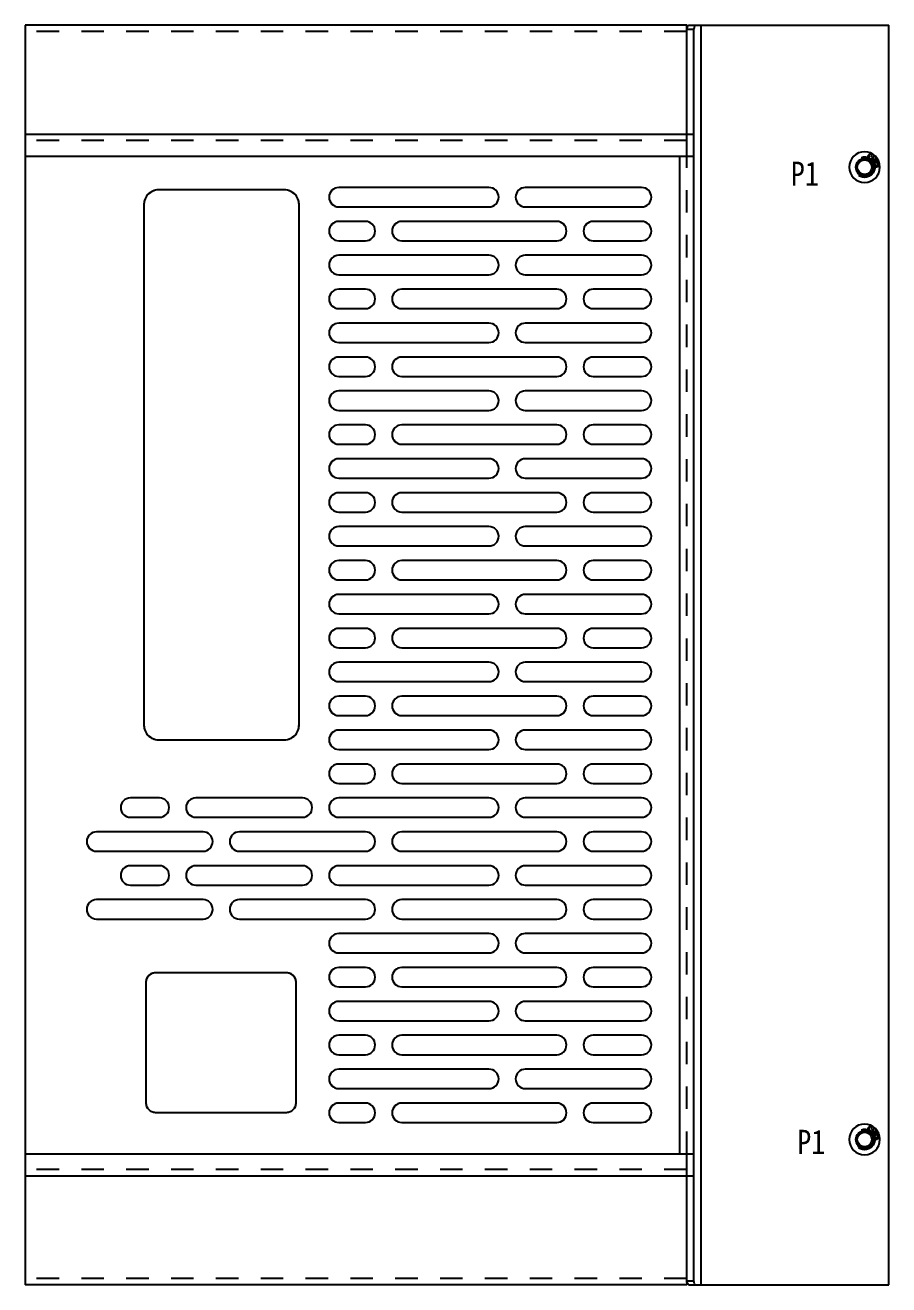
# Model space of a CAD drawing. Header units: millimetres. Extents: x -177 to 18421, y -5017 to 3255.
# Drawn here: x 17055.6 to 17233.8, y 1489 to 1749 of the extents above; entities that cross this region are included whole.
import ezdxf

# ---------------------------------------------------------------- set-up
doc = ezdxf.new("R2010")
doc.units = ezdxf.units.MM
doc.header["$LTSCALE"] = 46.255
doc.linetypes.add('HIDDEN', pattern=[0.2, 0.1, -0.1])
doc.layers.get('0').update_dxf_attribs({"linetype": 'CONTINUOUS'})
for name, color, linetype in [('02___PRT_ALL_AXES', 7, 'CONTINUOUS'), ('03___PRT_ALL_CURVES', 7, 'CONTINUOUS'), ('DEFAULT_2', 8, 'HIDDEN')]:
    doc.layers.add(name, color=color, linetype=linetype)
doc.styles.get("Standard").update_dxf_attribs({"font": 'txt', "width": 0.85})

msp = doc.modelspace()

# ---------------------------------------------------------------- linework, layer by layer
at = {"color": 7, "linetype": 'Continuous'}
for p, q in [((17055.551, 1749.043), (17055.551, 1489.04)), ((17192.051, 1749.043), (17055.551, 1749.043)), ((17192.051, 1748.245), (17192.051, 1749.043)), ((17192.051, 1748.245), (17193.551, 1748.245)), ((17192.453, 1749.043), (17233.751, 1749.043)), ((17193.551, 1489.838), (17193.551, 1748.245)), ((17195.051, 1489.04), (17195.051, 1749.043)), ((17233.751, 1489.04), (17233.751, 1749.043)), ((17055.551, 1726.582), (17193.551, 1726.582)), ((17055.551, 1721.991), (17193.551, 1721.991)), ((17190.551, 1721.991), (17190.551, 1516.091)), ((17229.438, 1722.061), (17229.418, 1721.977)), ((17229.418, 1721.977), (17229.433, 1721.88)), ((17229.433, 1721.88), (17229.463, 1721.822)), ((17229.454, 1722.101), (17229.438, 1722.061)), ((17229.497, 1722.175), (17229.454, 1722.101)), ((17229.463, 1721.822), (17229.525, 1721.774)), ((17229.544, 1722.225), (17229.497, 1722.175)), ((17229.507, 1721.965), (17229.508, 1722.033)), ((17229.526, 1721.911), (17229.507, 1721.965)), ((17229.508, 1722.033), (17229.523, 1722.073)), ((17229.523, 1722.073), (17229.578, 1722.142)), ((17229.525, 1721.774), (17229.571, 1721.756)), ((17229.576, 1721.868), (17229.526, 1721.911)), ((17230.008, 1722.543), (17229.544, 1722.225)), ((17229.571, 1721.756), (17229.661, 1721.743)), ((17229.623, 1721.85), (17229.576, 1721.868)), ((17229.578, 1722.142), (17230.101, 1722.506)), ((17229.689, 1721.846), (17229.623, 1721.85)), ((17229.661, 1721.743), (17229.723, 1721.764)), ((17229.72, 1722.765), (17229.683, 1722.673)), ((17229.683, 1722.673), (17230.008, 1722.543)), ((17229.739, 1721.872), (17229.689, 1721.846)), ((17229.723, 1721.764), (17229.801, 1721.824)), ((17229.786, 1721.922), (17229.739, 1721.872)), ((17229.844, 1721.898), (17229.786, 1721.922)), ((17229.801, 1721.824), (17229.844, 1721.898)), ((17230.101, 1722.506), (17230.138, 1722.597)), ((17230.189, 1722.16), (17230.133, 1722.069)), ((17230.133, 1722.069), (17230.282, 1721.977)), ((17230.208, 1721.563), (17230.185, 1721.467)), ((17230.185, 1721.467), (17230.192, 1721.401)), ((17230.338, 1722.067), (17230.189, 1722.16)), ((17230.192, 1721.401), (17230.241, 1721.326)), ((17230.257, 1721.633), (17230.208, 1721.563)), ((17230.241, 1721.326), (17230.259, 1721.308)), ((17230.287, 1721.664), (17230.257, 1721.633)), ((17230.259, 1721.308), (17230.337, 1721.264)), ((17230.274, 1721.47), (17230.277, 1721.527)), ((17230.305, 1721.411), (17230.274, 1721.47)), ((17230.277, 1721.527), (17230.303, 1721.59)), ((17230.282, 1721.977), (17230.338, 1722.067)), ((17230.354, 1721.717), (17230.287, 1721.664)), ((17230.303, 1721.59), (17230.332, 1721.621)), ((17230.341, 1721.377), (17230.305, 1721.411)), ((17230.332, 1721.621), (17230.409, 1721.665)), ((17230.337, 1721.264), (17230.403, 1721.26)), ((17230.401, 1721.349), (17230.341, 1721.377)), ((17230.416, 1721.746), (17230.354, 1721.717)), ((17230.458, 1721.354), (17230.401, 1721.349)), ((17230.403, 1721.26), (17230.497, 1721.287)), ((17230.409, 1721.665), (17230.456, 1721.679)), ((17230.497, 1721.758), (17230.416, 1721.746)), ((17230.456, 1721.679), (17230.54, 1721.658)), ((17230.52, 1721.383), (17230.458, 1721.354)), ((17230.507, 1721.895), (17230.481, 1721.832)), ((17230.481, 1721.832), (17230.497, 1721.758)), ((17231.339, 1721.58), (17230.485, 1721.088)), ((17230.497, 1721.287), (17230.565, 1721.34)), ((17230.556, 1721.965), (17230.507, 1721.895)), ((17230.565, 1721.34), (17230.52, 1721.383)), ((17230.54, 1721.658), (17230.576, 1721.624)), ((17230.541, 1720.99), (17231.409, 1721.274)), ((17230.615, 1722.027), (17230.556, 1721.965)), ((17230.559, 1721.787), (17230.561, 1721.844)), ((17230.598, 1721.72), (17230.559, 1721.787)), ((17230.561, 1721.844), (17230.601, 1721.922)), ((17230.576, 1721.624), (17230.635, 1721.685)), ((17230.635, 1721.685), (17230.598, 1721.72)), ((17230.601, 1721.922), (17230.66, 1721.984)), ((17230.668, 1722.065), (17230.615, 1722.027)), ((17230.66, 1721.984), (17230.698, 1722.006)), ((17230.73, 1722.094), (17230.668, 1722.065)), ((17230.698, 1722.006), (17230.746, 1722.02)), ((17230.707, 1721.129), (17231.382, 1721.518)), ((17231.476, 1721.37), (17230.707, 1721.129)), ((17231.409, 1721.274), (17230.729, 1720.665)), ((17230.786, 1722.099), (17230.73, 1722.094)), ((17230.746, 1722.02), (17230.779, 1722.018)), ((17230.779, 1722.018), (17230.839, 1721.99)), ((17230.852, 1722.095), (17230.786, 1722.099)), ((17230.839, 1721.99), (17230.893, 1721.939)), ((17230.902, 1722.076), (17230.852, 1722.095)), ((17230.893, 1721.939), (17230.924, 1721.88)), ((17230.916, 1721.799), (17230.896, 1721.76)), ((17230.896, 1721.76), (17230.941, 1721.717)), ((17230.927, 1721.848), (17230.916, 1721.799)), ((17230.924, 1721.88), (17230.927, 1721.848)), ((17230.932, 1720.739), (17231.526, 1721.283)), ((17230.941, 1721.717), (17230.976, 1721.772)), ((17230.997, 1721.957), (17230.976, 1722.006)), ((17230.976, 1721.772), (17231.002, 1721.835)), ((17231.004, 1721.892), (17230.997, 1721.957)), ((17231.002, 1721.835), (17231.004, 1721.892)), ((17230.485, 1721.088), (17230.541, 1720.99)), ((17230.729, 1720.665), (17230.785, 1720.568)), ((17230.785, 1720.568), (17231.639, 1721.06)), ((17230.925, 1720.068), (17230.91, 1720.003)), ((17230.91, 1720.003), (17230.917, 1719.941)), ((17230.917, 1719.941), (17230.943, 1719.894)), ((17230.983, 1720.124), (17230.925, 1720.068)), ((17231.607, 1721.128), (17230.932, 1720.739)), ((17230.943, 1719.894), (17230.991, 1719.848)), ((17231.064, 1720.17), (17230.983, 1720.124)), ((17230.991, 1719.848), (17231.081, 1719.808)), ((17231.036, 1720.029), (17231.053, 1720.069)), ((17231.044, 1719.955), (17231.036, 1720.029)), ((17231.069, 1719.92), (17231.044, 1719.955)), ((17231.053, 1720.069), (17231.093, 1720.098)), ((17231.126, 1720.19), (17231.064, 1720.17)), ((17231.115, 1719.887), (17231.069, 1719.92)), ((17231.081, 1719.808), (17231.167, 1719.804)), ((17231.093, 1720.098), (17231.134, 1720.115)), ((17231.18, 1719.881), (17231.115, 1719.887)), ((17231.134, 1720.115), (17231.126, 1720.19)), ((17231.167, 1719.804), (17231.251, 1719.813)), ((17231.222, 1719.886), (17231.18, 1719.881)), ((17231.284, 1719.905), (17231.222, 1719.886)), ((17231.251, 1719.813), (17231.335, 1719.835)), ((17231.323, 1719.947), (17231.284, 1719.905)), ((17231.403, 1720.679), (17231.303, 1720.643)), ((17231.303, 1720.643), (17231.362, 1720.478)), ((17231.34, 1719.986), (17231.323, 1719.947)), ((17231.347, 1720.125), (17231.332, 1720.061)), ((17231.332, 1720.061), (17231.34, 1719.986)), ((17231.335, 1719.835), (17231.414, 1719.893)), ((17231.384, 1720.179), (17231.347, 1720.125)), ((17231.362, 1720.478), (17231.462, 1720.514)), ((17231.463, 1720.238), (17231.384, 1720.179)), ((17231.462, 1720.514), (17231.403, 1720.679)), ((17231.414, 1719.893), (17231.451, 1719.948)), ((17231.451, 1719.948), (17231.467, 1720)), ((17231.459, 1720.074), (17231.475, 1720.126)), ((17231.467, 1720), (17231.459, 1720.074)), ((17231.545, 1720.272), (17231.463, 1720.238)), ((17231.475, 1720.126), (17231.513, 1720.168)), ((17231.513, 1720.168), (17231.574, 1720.2)), ((17231.651, 1720.283), (17231.545, 1720.272)), ((17231.574, 1720.2), (17231.637, 1720.206)), ((17231.637, 1720.206), (17231.704, 1720.188)), ((17231.712, 1719.913), (17231.649, 1719.893)), ((17231.649, 1719.893), (17231.657, 1719.819)), ((17231.738, 1720.267), (17231.651, 1720.283)), ((17231.657, 1719.819), (17231.741, 1719.84)), ((17231.704, 1720.188), (17231.75, 1720.156)), ((17231.771, 1719.957), (17231.712, 1719.913)), ((17231.828, 1720.227), (17231.738, 1720.267)), ((17231.741, 1719.84), (17231.842, 1719.889)), ((17231.75, 1720.156), (17231.776, 1720.108)), ((17231.787, 1720.009), (17231.771, 1719.957)), ((17231.776, 1720.108), (17231.787, 1720.009)), ((17231.875, 1720.182), (17231.828, 1720.227)), ((17231.842, 1719.889), (17231.899, 1719.958)), ((17231.903, 1720.123), (17231.875, 1720.182)), ((17231.899, 1719.958), (17231.913, 1720.021)), ((17109.051, 1715.041), (17083.051, 1715.041)), ((17151.251, 1715.541), (17120.251, 1715.541)), ((17182.751, 1715.541), (17158.751, 1715.541)), ((17080.051, 1712.041), (17080.051, 1604.541)), ((17112.051, 1604.541), (17112.051, 1712.041)), ((17120.251, 1711.541), (17151.251, 1711.541)), ((17158.751, 1711.541), (17182.751, 1711.541)), ((17125.751, 1708.541), (17120.251, 1708.541)), ((17165.251, 1708.541), (17133.251, 1708.541)), ((17182.751, 1708.541), (17172.751, 1708.541)), ((17120.251, 1704.541), (17125.751, 1704.541)), ((17133.251, 1704.541), (17165.251, 1704.541)), ((17172.751, 1704.541), (17182.751, 1704.541)), ((17151.251, 1701.541), (17120.251, 1701.541)), ((17182.751, 1701.541), (17158.751, 1701.541)), ((17120.251, 1697.541), (17151.251, 1697.541)), ((17158.751, 1697.541), (17182.751, 1697.541)), ((17125.751, 1694.541), (17120.251, 1694.541)), ((17165.251, 1694.541), (17133.251, 1694.541)), ((17182.751, 1694.541), (17172.751, 1694.541)), ((17120.251, 1690.541), (17125.751, 1690.541)), ((17133.251, 1690.541), (17165.251, 1690.541)), ((17172.751, 1690.541), (17182.751, 1690.541)), ((17151.251, 1687.541), (17120.251, 1687.541)), ((17182.751, 1687.541), (17158.751, 1687.541)), ((17120.251, 1683.541), (17151.251, 1683.541)), ((17158.751, 1683.541), (17182.751, 1683.541)), ((17125.751, 1680.541), (17120.251, 1680.541)), ((17165.251, 1680.541), (17133.251, 1680.541)), ((17182.751, 1680.541), (17172.751, 1680.541)), ((17120.251, 1676.541), (17125.751, 1676.541)), ((17133.251, 1676.541), (17165.251, 1676.541)), ((17172.751, 1676.541), (17182.751, 1676.541)), ((17151.251, 1673.541), (17120.251, 1673.541)), ((17182.751, 1673.541), (17158.751, 1673.541)), ((17120.251, 1669.541), (17151.251, 1669.541)), ((17158.751, 1669.541), (17182.751, 1669.541)), ((17125.751, 1666.541), (17120.251, 1666.541)), ((17165.251, 1666.541), (17133.251, 1666.541)), ((17182.751, 1666.541), (17172.751, 1666.541)), ((17120.251, 1662.541), (17125.751, 1662.541)), ((17133.251, 1662.541), (17165.251, 1662.541)), ((17172.751, 1662.541), (17182.751, 1662.541)), ((17151.251, 1659.541), (17120.251, 1659.541)), ((17182.751, 1659.541), (17158.751, 1659.541)), ((17120.251, 1655.541), (17151.251, 1655.541)), ((17158.751, 1655.541), (17182.751, 1655.541)), ((17125.751, 1652.541), (17120.251, 1652.541)), ((17165.251, 1652.541), (17133.251, 1652.541)), ((17182.751, 1652.541), (17172.751, 1652.541)), ((17120.251, 1648.541), (17125.751, 1648.541)), ((17133.251, 1648.541), (17165.251, 1648.541)), ((17172.751, 1648.541), (17182.751, 1648.541)), ((17151.251, 1645.541), (17120.251, 1645.541)), ((17182.751, 1645.541), (17158.751, 1645.541)), ((17120.251, 1641.541), (17151.251, 1641.541)), ((17158.751, 1641.541), (17182.751, 1641.541)), ((17125.751, 1638.541), (17120.251, 1638.541)), ((17165.251, 1638.541), (17133.251, 1638.541)), ((17182.751, 1638.541), (17172.751, 1638.541)), ((17120.251, 1634.541), (17125.751, 1634.541)), ((17133.251, 1634.541), (17165.251, 1634.541)), ((17172.751, 1634.541), (17182.751, 1634.541)), ((17151.251, 1631.541), (17120.251, 1631.541)), ((17182.751, 1631.541), (17158.751, 1631.541)), ((17120.251, 1627.541), (17151.251, 1627.541)), ((17158.751, 1627.541), (17182.751, 1627.541)), ((17125.751, 1624.541), (17120.251, 1624.541)), ((17165.251, 1624.541), (17133.251, 1624.541)), ((17182.751, 1624.541), (17172.751, 1624.541)), ((17120.251, 1620.541), (17125.751, 1620.541)), ((17133.251, 1620.541), (17165.251, 1620.541)), ((17172.751, 1620.541), (17182.751, 1620.541)), ((17151.251, 1617.541), (17120.251, 1617.541)), ((17182.751, 1617.541), (17158.751, 1617.541)), ((17120.251, 1613.541), (17151.251, 1613.541)), ((17158.751, 1613.541), (17182.751, 1613.541)), ((17125.751, 1610.541), (17120.251, 1610.541)), ((17165.251, 1610.541), (17133.251, 1610.541)), ((17182.751, 1610.541), (17172.751, 1610.541)), ((17120.251, 1606.541), (17125.751, 1606.541)), ((17133.251, 1606.541), (17165.251, 1606.541)), ((17172.751, 1606.541), (17182.751, 1606.541)), ((17151.251, 1603.541), (17120.251, 1603.541)), ((17182.751, 1603.541), (17158.751, 1603.541)), ((17083.051, 1601.541), (17109.051, 1601.541)), ((17120.251, 1599.541), (17151.251, 1599.541)), ((17158.751, 1599.541), (17182.751, 1599.541)), ((17125.751, 1596.541), (17120.251, 1596.541)), ((17165.251, 1596.541), (17133.251, 1596.541)), ((17182.751, 1596.541), (17172.751, 1596.541)), ((17120.251, 1592.541), (17125.751, 1592.541)), ((17133.251, 1592.541), (17165.251, 1592.541)), ((17172.751, 1592.541), (17182.751, 1592.541)), ((17083.251, 1589.541), (17077.251, 1589.541)), ((17112.751, 1589.541), (17090.751, 1589.541)), ((17151.251, 1589.541), (17120.251, 1589.541)), ((17182.751, 1589.541), (17158.751, 1589.541)), ((17077.251, 1585.541), (17083.251, 1585.541)), ((17090.751, 1585.541), (17112.751, 1585.541)), ((17120.251, 1585.541), (17151.251, 1585.541)), ((17158.751, 1585.541), (17182.751, 1585.541)), ((17092.251, 1582.541), (17070.251, 1582.541)), ((17125.751, 1582.541), (17099.751, 1582.541)), ((17165.251, 1582.541), (17133.251, 1582.541)), ((17182.751, 1582.541), (17172.751, 1582.541)), ((17070.251, 1578.541), (17092.251, 1578.541)), ((17099.751, 1578.541), (17125.751, 1578.541)), ((17133.251, 1578.541), (17165.251, 1578.541)), ((17172.751, 1578.541), (17182.751, 1578.541)), ((17083.251, 1575.541), (17077.251, 1575.541)), ((17112.751, 1575.541), (17090.751, 1575.541)), ((17151.251, 1575.541), (17120.251, 1575.541)), ((17182.751, 1575.541), (17158.751, 1575.541)), ((17077.251, 1571.541), (17083.251, 1571.541)), ((17090.751, 1571.541), (17112.751, 1571.541)), ((17120.251, 1571.541), (17151.251, 1571.541)), ((17158.751, 1571.541), (17182.751, 1571.541)), ((17092.251, 1568.541), (17070.251, 1568.541)), ((17125.751, 1568.541), (17099.751, 1568.541)), ((17165.251, 1568.541), (17133.251, 1568.541)), ((17182.751, 1568.541), (17172.751, 1568.541)), ((17070.251, 1564.541), (17092.251, 1564.541)), ((17099.751, 1564.541), (17125.751, 1564.541)), ((17133.251, 1564.541), (17165.251, 1564.541)), ((17172.751, 1564.541), (17182.751, 1564.541)), ((17151.251, 1561.541), (17120.251, 1561.541)), ((17182.751, 1561.541), (17158.751, 1561.541)), ((17120.251, 1557.541), (17151.251, 1557.541)), ((17158.751, 1557.541), (17182.751, 1557.541)), ((17109.451, 1553.441), (17082.451, 1553.441)), ((17125.751, 1554.541), (17120.251, 1554.541)), ((17165.251, 1554.541), (17133.251, 1554.541)), ((17182.751, 1554.541), (17172.751, 1554.541)), ((17080.451, 1551.441), (17080.451, 1526.641)), ((17111.451, 1526.641), (17111.451, 1551.441)), ((17120.251, 1550.541), (17125.751, 1550.541)), ((17133.251, 1550.541), (17165.251, 1550.541)), ((17172.751, 1550.541), (17182.751, 1550.541)), ((17151.251, 1547.541), (17120.251, 1547.541)), ((17182.751, 1547.541), (17158.751, 1547.541)), ((17120.251, 1543.541), (17151.251, 1543.541)), ((17158.751, 1543.541), (17182.751, 1543.541)), ((17125.751, 1540.541), (17120.251, 1540.541)), ((17165.251, 1540.541), (17133.251, 1540.541)), ((17182.751, 1540.541), (17172.751, 1540.541)), ((17120.251, 1536.541), (17125.751, 1536.541)), ((17133.251, 1536.541), (17165.251, 1536.541)), ((17172.751, 1536.541), (17182.751, 1536.541)), ((17151.251, 1533.541), (17120.251, 1533.541)), ((17182.751, 1533.541), (17158.751, 1533.541)), ((17120.251, 1529.541), (17151.251, 1529.541)), ((17158.751, 1529.541), (17182.751, 1529.541)), ((17125.751, 1526.541), (17120.251, 1526.541)), ((17165.251, 1526.541), (17133.251, 1526.541)), ((17182.751, 1526.541), (17172.751, 1526.541)), ((17082.451, 1524.641), (17109.451, 1524.641)), ((17120.251, 1522.541), (17125.751, 1522.541)), ((17133.251, 1522.541), (17165.251, 1522.541)), ((17172.751, 1522.541), (17182.751, 1522.541)), ((17229.438, 1521.361), (17229.418, 1521.277)), ((17229.418, 1521.277), (17229.433, 1521.18)), ((17229.433, 1521.18), (17229.463, 1521.122)), ((17229.454, 1521.401), (17229.438, 1521.361)), ((17229.497, 1521.475), (17229.454, 1521.401)), ((17229.463, 1521.122), (17229.525, 1521.074)), ((17229.544, 1521.525), (17229.497, 1521.475)), ((17229.507, 1521.265), (17229.508, 1521.333)), ((17229.526, 1521.211), (17229.507, 1521.265)), ((17229.508, 1521.333), (17229.523, 1521.373)), ((17229.523, 1521.373), (17229.578, 1521.442)), ((17229.525, 1521.074), (17229.571, 1521.056)), ((17229.576, 1521.168), (17229.526, 1521.211)), ((17230.008, 1521.843), (17229.544, 1521.525)), ((17229.571, 1521.056), (17229.661, 1521.043)), ((17229.623, 1521.15), (17229.576, 1521.168)), ((17229.578, 1521.442), (17230.101, 1521.806)), ((17229.689, 1521.146), (17229.623, 1521.15)), ((17229.661, 1521.043), (17229.723, 1521.064)), ((17229.72, 1522.065), (17229.683, 1521.973)), ((17229.683, 1521.973), (17230.008, 1521.843)), ((17229.739, 1521.172), (17229.689, 1521.146)), ((17229.723, 1521.064), (17229.801, 1521.124)), ((17229.786, 1521.222), (17229.739, 1521.172)), ((17229.844, 1521.198), (17229.786, 1521.222)), ((17229.801, 1521.124), (17229.844, 1521.198)), ((17230.101, 1521.806), (17230.138, 1521.897)), ((17230.189, 1521.46), (17230.133, 1521.369)), ((17230.133, 1521.369), (17230.282, 1521.277)), ((17230.338, 1521.367), (17230.189, 1521.46)), ((17230.282, 1521.277), (17230.338, 1521.367)), ((17230.354, 1521.017), (17230.287, 1520.964)), ((17230.416, 1521.046), (17230.354, 1521.017)), ((17230.497, 1521.058), (17230.416, 1521.046)), ((17230.507, 1521.195), (17230.481, 1521.132)), ((17230.481, 1521.132), (17230.497, 1521.058)), ((17230.556, 1521.265), (17230.507, 1521.195)), ((17230.615, 1521.327), (17230.556, 1521.265)), ((17230.559, 1521.087), (17230.561, 1521.144)), ((17230.598, 1521.02), (17230.559, 1521.087)), ((17230.561, 1521.144), (17230.601, 1521.222)), ((17230.635, 1520.985), (17230.598, 1521.02)), ((17230.601, 1521.222), (17230.66, 1521.284)), ((17230.668, 1521.365), (17230.615, 1521.327)), ((17230.66, 1521.284), (17230.698, 1521.306)), ((17230.73, 1521.394), (17230.668, 1521.365)), ((17230.698, 1521.306), (17230.746, 1521.32)), ((17230.786, 1521.399), (17230.73, 1521.394)), ((17230.746, 1521.32), (17230.779, 1521.318)), ((17230.779, 1521.318), (17230.839, 1521.29)), ((17230.852, 1521.395), (17230.786, 1521.399)), ((17230.839, 1521.29), (17230.893, 1521.239)), ((17230.902, 1521.376), (17230.852, 1521.395)), ((17230.893, 1521.239), (17230.924, 1521.18)), ((17230.916, 1521.099), (17230.896, 1521.06)), ((17230.896, 1521.06), (17230.941, 1521.017)), ((17230.927, 1521.148), (17230.916, 1521.099)), ((17230.924, 1521.18), (17230.927, 1521.148)), ((17230.941, 1521.017), (17230.976, 1521.072)), ((17230.997, 1521.257), (17230.976, 1521.306)), ((17230.976, 1521.072), (17231.002, 1521.135)), ((17231.004, 1521.192), (17230.997, 1521.257)), ((17231.002, 1521.135), (17231.004, 1521.192)), ((17230.208, 1520.863), (17230.185, 1520.767)), ((17230.185, 1520.767), (17230.192, 1520.701)), ((17230.192, 1520.701), (17230.241, 1520.626)), ((17230.257, 1520.933), (17230.208, 1520.863)), ((17230.241, 1520.626), (17230.259, 1520.608)), ((17230.287, 1520.964), (17230.257, 1520.933)), ((17230.259, 1520.608), (17230.337, 1520.564)), ((17230.274, 1520.77), (17230.277, 1520.827)), ((17230.305, 1520.711), (17230.274, 1520.77)), ((17230.277, 1520.827), (17230.303, 1520.89)), ((17230.303, 1520.89), (17230.332, 1520.921)), ((17230.341, 1520.677), (17230.305, 1520.711)), ((17230.332, 1520.921), (17230.409, 1520.965)), ((17230.337, 1520.564), (17230.403, 1520.56)), ((17230.401, 1520.649), (17230.341, 1520.677)), ((17230.458, 1520.654), (17230.401, 1520.649)), ((17230.403, 1520.56), (17230.497, 1520.587)), ((17230.409, 1520.965), (17230.456, 1520.979)), ((17230.456, 1520.979), (17230.54, 1520.958)), ((17230.52, 1520.683), (17230.458, 1520.654)), ((17231.339, 1520.88), (17230.485, 1520.388)), ((17230.485, 1520.388), (17230.541, 1520.29)), ((17230.497, 1520.587), (17230.565, 1520.64)), ((17230.565, 1520.64), (17230.52, 1520.683)), ((17230.54, 1520.958), (17230.576, 1520.924)), ((17230.541, 1520.29), (17231.409, 1520.574)), ((17230.576, 1520.924), (17230.635, 1520.985)), ((17230.707, 1520.429), (17231.382, 1520.818)), ((17231.476, 1520.67), (17230.707, 1520.429)), ((17231.409, 1520.574), (17230.729, 1519.965)), ((17230.729, 1519.965), (17230.785, 1519.868)), ((17230.785, 1519.868), (17231.639, 1520.36)), ((17230.925, 1519.368), (17230.91, 1519.303)), ((17230.91, 1519.303), (17230.917, 1519.241)), ((17230.917, 1519.241), (17230.943, 1519.194)), ((17230.983, 1519.424), (17230.925, 1519.368)), ((17230.932, 1520.039), (17231.526, 1520.583)), ((17231.607, 1520.428), (17230.932, 1520.039)), ((17230.943, 1519.194), (17230.991, 1519.148)), ((17231.064, 1519.47), (17230.983, 1519.424)), ((17230.991, 1519.148), (17231.081, 1519.108)), ((17231.036, 1519.329), (17231.053, 1519.369)), ((17231.044, 1519.255), (17231.036, 1519.329)), ((17231.069, 1519.22), (17231.044, 1519.255)), ((17231.053, 1519.369), (17231.093, 1519.398)), ((17231.126, 1519.49), (17231.064, 1519.47)), ((17231.115, 1519.187), (17231.069, 1519.22)), ((17231.081, 1519.108), (17231.167, 1519.104)), ((17231.093, 1519.398), (17231.134, 1519.415)), ((17231.18, 1519.181), (17231.115, 1519.187)), ((17231.134, 1519.415), (17231.126, 1519.49)), ((17231.167, 1519.104), (17231.251, 1519.113)), ((17231.222, 1519.186), (17231.18, 1519.181)), ((17231.284, 1519.205), (17231.222, 1519.186)), ((17231.251, 1519.113), (17231.335, 1519.135)), ((17231.323, 1519.247), (17231.284, 1519.205)), ((17231.403, 1519.979), (17231.303, 1519.943)), ((17231.303, 1519.943), (17231.362, 1519.778)), ((17231.34, 1519.286), (17231.323, 1519.247)), ((17231.347, 1519.425), (17231.332, 1519.361)), ((17231.332, 1519.361), (17231.34, 1519.286)), ((17231.335, 1519.135), (17231.414, 1519.193)), ((17231.384, 1519.479), (17231.347, 1519.425)), ((17231.362, 1519.778), (17231.462, 1519.814)), ((17231.463, 1519.538), (17231.384, 1519.479)), ((17231.462, 1519.814), (17231.403, 1519.979)), ((17231.414, 1519.193), (17231.451, 1519.248)), ((17231.451, 1519.248), (17231.467, 1519.3)), ((17231.459, 1519.374), (17231.475, 1519.426)), ((17231.467, 1519.3), (17231.459, 1519.374)), ((17231.545, 1519.572), (17231.463, 1519.538)), ((17231.475, 1519.426), (17231.513, 1519.468)), ((17231.513, 1519.468), (17231.574, 1519.5)), ((17231.651, 1519.583), (17231.545, 1519.572)), ((17231.574, 1519.5), (17231.637, 1519.506)), ((17231.637, 1519.506), (17231.704, 1519.488)), ((17231.712, 1519.213), (17231.649, 1519.193)), ((17231.649, 1519.193), (17231.657, 1519.119)), ((17231.738, 1519.567), (17231.651, 1519.583)), ((17231.657, 1519.119), (17231.741, 1519.14)), ((17231.704, 1519.488), (17231.75, 1519.456)), ((17231.771, 1519.257), (17231.712, 1519.213)), ((17231.828, 1519.527), (17231.738, 1519.567)), ((17231.741, 1519.14), (17231.842, 1519.189)), ((17231.75, 1519.456), (17231.776, 1519.408)), ((17231.787, 1519.309), (17231.771, 1519.257)), ((17231.776, 1519.408), (17231.787, 1519.309)), ((17231.875, 1519.482), (17231.828, 1519.527)), ((17231.842, 1519.189), (17231.899, 1519.258)), ((17231.903, 1519.423), (17231.875, 1519.482)), ((17231.899, 1519.258), (17231.913, 1519.321)), ((17055.551, 1516.091), (17193.551, 1516.091)), ((17055.551, 1511.5), (17193.551, 1511.5)), ((17192.051, 1489.838), (17193.551, 1489.838)), ((17192.051, 1489.838), (17192.051, 1489.04)), ((17192.051, 1489.04), (17055.551, 1489.04)), ((17192.453, 1489.04), (17233.751, 1489.04))]:
    msp.add_line(p, q, dxfattribs=at)
at = {"color": 3, "linetype": 'Continuous'}
for p, q in [((17192.051, 1721.991), (17192.051, 1748.245)), ((17192.051, 1489.838), (17192.051, 1516.091))]:
    msp.add_line(p, q, dxfattribs=at)
at = {"color": 7, "linetype": 'Continuous'}
for centre, radius in [((17228.751, 1719.741), 1.8), ((17228.751, 1719.741), 1.5), ((17228.751, 1519.041), 1.8), ((17228.751, 1519.041), 1.5)]:
    msp.add_circle(centre, radius, dxfattribs=at)
for centre, radius, start, end in [((17228.751, 1719.741), 3.175, 0, 180), ((17083.051, 1712.041), 3, 90, 180), ((17109.051, 1712.041), 3, 0, 90), ((17120.251, 1713.541), 2, 90, 270), ((17151.251, 1713.541), 2, 270, 90), ((17158.751, 1713.541), 2, 90, 270), ((17182.751, 1713.541), 2, 270, 90), ((17120.251, 1706.541), 2, 90, 270), ((17125.751, 1706.541), 2, 270, 90), ((17133.251, 1706.541), 2, 90, 270), ((17165.251, 1706.541), 2, 270, 90), ((17172.751, 1706.541), 2, 90, 270), ((17182.751, 1706.541), 2, 270, 90), ((17120.251, 1699.541), 2, 90, 270), ((17151.251, 1699.541), 2, 270, 90), ((17158.751, 1699.541), 2, 90, 270), ((17182.751, 1699.541), 2, 270, 90), ((17120.251, 1692.541), 2, 90, 270), ((17125.751, 1692.541), 2, 270, 90), ((17133.251, 1692.541), 2, 90, 270), ((17165.251, 1692.541), 2, 270, 90), ((17172.751, 1692.541), 2, 90, 270), ((17182.751, 1692.541), 2, 270, 90), ((17120.251, 1685.541), 2, 90, 270), ((17151.251, 1685.541), 2, 270, 90), ((17158.751, 1685.541), 2, 90, 270), ((17182.751, 1685.541), 2, 270, 90), ((17120.251, 1678.541), 2, 90, 270), ((17125.751, 1678.541), 2, 270, 90), ((17133.251, 1678.541), 2, 90, 270), ((17165.251, 1678.541), 2, 270, 90), ((17172.751, 1678.541), 2, 90, 270), ((17182.751, 1678.541), 2, 270, 90), ((17120.251, 1671.541), 2, 90, 270), ((17151.251, 1671.541), 2, 270, 90), ((17158.751, 1671.541), 2, 90, 270), ((17182.751, 1671.541), 2, 270, 90), ((17120.251, 1664.541), 2, 90, 270), ((17125.751, 1664.541), 2, 270, 90), ((17133.251, 1664.541), 2, 90, 270), ((17165.251, 1664.541), 2, 270, 90), ((17172.751, 1664.541), 2, 90, 270), ((17182.751, 1664.541), 2, 270, 90), ((17120.251, 1657.541), 2, 90, 270), ((17151.251, 1657.541), 2, 270, 90), ((17158.751, 1657.541), 2, 90, 270), ((17182.751, 1657.541), 2, 270, 90), ((17120.251, 1650.541), 2, 90, 270), ((17125.751, 1650.541), 2, 270, 90), ((17133.251, 1650.541), 2, 90, 270), ((17165.251, 1650.541), 2, 270, 90), ((17172.751, 1650.541), 2, 90, 270), ((17182.751, 1650.541), 2, 270, 90), ((17120.251, 1643.541), 2, 90, 270), ((17151.251, 1643.541), 2, 270, 90), ((17158.751, 1643.541), 2, 90, 270), ((17182.751, 1643.541), 2, 270, 90), ((17120.251, 1636.541), 2, 90, 270), ((17125.751, 1636.541), 2, 270, 90), ((17133.251, 1636.541), 2, 90, 270), ((17165.251, 1636.541), 2, 270, 90), ((17172.751, 1636.541), 2, 90, 270), ((17182.751, 1636.541), 2, 270, 90), ((17120.251, 1629.541), 2, 90, 270), ((17151.251, 1629.541), 2, 270, 90), ((17158.751, 1629.541), 2, 90, 270), ((17182.751, 1629.541), 2, 270, 90), ((17120.251, 1622.541), 2, 90, 270), ((17125.751, 1622.541), 2, 270, 90), ((17133.251, 1622.541), 2, 90, 270), ((17165.251, 1622.541), 2, 270, 90), ((17172.751, 1622.541), 2, 90, 270), ((17182.751, 1622.541), 2, 270, 90), ((17120.251, 1615.541), 2, 90, 270), ((17151.251, 1615.541), 2, 270, 90), ((17158.751, 1615.541), 2, 90, 270), ((17182.751, 1615.541), 2, 270, 90), ((17120.251, 1608.541), 2, 90, 270), ((17125.751, 1608.541), 2, 270, 90), ((17133.251, 1608.541), 2, 90, 270), ((17165.251, 1608.541), 2, 270, 90), ((17172.751, 1608.541), 2, 90, 270), ((17182.751, 1608.541), 2, 270, 90), ((17083.051, 1604.541), 3, 180, 270), ((17109.051, 1604.541), 3, 270, 0), ((17120.251, 1601.541), 2, 90, 270), ((17151.251, 1601.541), 2, 270, 90), ((17158.751, 1601.541), 2, 90, 270), ((17182.751, 1601.541), 2, 270, 90), ((17120.251, 1594.541), 2, 90, 270), ((17125.751, 1594.541), 2, 270, 90), ((17133.251, 1594.541), 2, 90, 270), ((17165.251, 1594.541), 2, 270, 90), ((17172.751, 1594.541), 2, 90, 270), ((17182.751, 1594.541), 2, 270, 90), ((17077.251, 1587.541), 2, 90, 270), ((17083.251, 1587.541), 2, 270, 90), ((17090.751, 1587.541), 2, 90, 270), ((17112.751, 1587.541), 2, 270, 90), ((17120.251, 1587.541), 2, 90, 270), ((17151.251, 1587.541), 2, 270, 90), ((17158.751, 1587.541), 2, 90, 270), ((17182.751, 1587.541), 2, 270, 90), ((17070.251, 1580.541), 2, 90, 270), ((17092.251, 1580.541), 2, 270, 90), ((17099.751, 1580.541), 2, 90, 270), ((17125.751, 1580.541), 2, 270, 90), ((17133.251, 1580.541), 2, 90, 270), ((17165.251, 1580.541), 2, 270, 90), ((17172.751, 1580.541), 2, 90, 270), ((17182.751, 1580.541), 2, 270, 90), ((17077.251, 1573.541), 2, 90, 270), ((17083.251, 1573.541), 2, 270, 90), ((17090.751, 1573.541), 2, 90, 270), ((17112.751, 1573.541), 2, 270, 90), ((17120.251, 1573.541), 2, 90, 270), ((17151.251, 1573.541), 2, 270, 90), ((17158.751, 1573.541), 2, 90, 270), ((17182.751, 1573.541), 2, 270, 90), ((17070.251, 1566.541), 2, 90, 270), ((17092.251, 1566.541), 2, 270, 90), ((17099.751, 1566.541), 2, 90, 270), ((17125.751, 1566.541), 2, 270, 90), ((17133.251, 1566.541), 2, 90, 270), ((17165.251, 1566.541), 2, 270, 90), ((17172.751, 1566.541), 2, 90, 270), ((17182.751, 1566.541), 2, 270, 90), ((17120.251, 1559.541), 2, 90, 270), ((17151.251, 1559.541), 2, 270, 90), ((17158.751, 1559.541), 2, 90, 270), ((17182.751, 1559.541), 2, 270, 90), ((17082.451, 1551.441), 2, 90, 180), ((17109.451, 1551.441), 2, 0, 90), ((17120.251, 1552.541), 2, 90, 270), ((17125.751, 1552.541), 2, 270, 90), ((17133.251, 1552.541), 2, 90, 270), ((17165.251, 1552.541), 2, 270, 90), ((17172.751, 1552.541), 2, 90, 270), ((17182.751, 1552.541), 2, 270, 90), ((17120.251, 1545.541), 2, 90, 270), ((17151.251, 1545.541), 2, 270, 90), ((17158.751, 1545.541), 2, 90, 270), ((17182.751, 1545.541), 2, 270, 90), ((17120.251, 1538.541), 2, 90, 270), ((17125.751, 1538.541), 2, 270, 90), ((17133.251, 1538.541), 2, 90, 270), ((17165.251, 1538.541), 2, 270, 90), ((17172.751, 1538.541), 2, 90, 270), ((17182.751, 1538.541), 2, 270, 90), ((17120.251, 1531.541), 2, 90, 270), ((17151.251, 1531.541), 2, 270, 90), ((17158.751, 1531.541), 2, 90, 270), ((17182.751, 1531.541), 2, 270, 90), ((17082.451, 1526.641), 2, 180, 270), ((17109.451, 1526.641), 2, 270, 0), ((17120.251, 1524.541), 2, 90, 270), ((17125.751, 1524.541), 2, 270, 90), ((17133.251, 1524.541), 2, 90, 270), ((17165.251, 1524.541), 2, 270, 90), ((17172.751, 1524.541), 2, 90, 270), ((17182.751, 1524.541), 2, 270, 90), ((17228.751, 1519.041), 3.175, 0, 180)]:
    msp.add_arc(centre, radius, start, end, dxfattribs=at)
at = {"color": 3, "linetype": 'Continuous'}
for points in [[(17192.159, 1748.669), (17192.092, 1748.539), (17192.051, 1748.391), (17192.051, 1748.245)], [(17192.453, 1749.043), (17192.336, 1748.935), (17192.232, 1748.81), (17192.159, 1748.669)], [(17192.159, 1489.414), (17192.092, 1489.543), (17192.051, 1489.692), (17192.051, 1489.838)], [(17192.453, 1489.04), (17192.336, 1489.147), (17192.232, 1489.273), (17192.159, 1489.414)]]:
    msp.add_open_spline(points, degree=3, dxfattribs=at)
at = {"color": 7, "linetype": 'Continuous'}
for points in [[(17193.752, 1749.043), (17193.72, 1748.985), (17193.603, 1748.734), (17193.551, 1748.455), (17193.551, 1748.245)], [(17193.752, 1489.04), (17193.72, 1489.098), (17193.603, 1489.348), (17193.551, 1489.628), (17193.551, 1489.838)]]:
    msp.add_open_spline(points, degree=3, knots=[0, 0, 0, 0, 0.2394505, 1, 1, 1, 1], dxfattribs=at)
at = {"layer": '02___PRT_ALL_AXES', "color": 8, "linetype": 'HIDDEN'}
for centre, radius in [((17228.751, 1719.741), 2.11), ((17228.751, 1719.741), 2.1), ((17228.751, 1719.741), 1.91), ((17228.751, 1519.041), 2.11), ((17228.751, 1519.041), 2.1), ((17228.751, 1519.041), 1.91)]:
    msp.add_circle(centre, radius, dxfattribs=at)
at = {"layer": '02___PRT_ALL_AXES', "color": 7, "linetype": 'Continuous'}
for centre in [(17228.751, 1719.741), (17228.751, 1519.041)]:
    msp.add_arc(centre, 3.175, 180, 0, dxfattribs=at)
at = {"layer": '03___PRT_ALL_CURVES', "color": 8, "linetype": 'HIDDEN'}
for p, q in [((17109.051, 1715.041), (17083.051, 1715.041)), ((17080.051, 1712.041), (17080.051, 1604.541)), ((17112.051, 1604.541), (17112.051, 1712.041)), ((17083.051, 1601.541), (17109.051, 1601.541)), ((17109.451, 1553.441), (17082.451, 1553.441)), ((17080.451, 1551.441), (17080.451, 1526.641)), ((17111.451, 1526.641), (17111.451, 1551.441)), ((17082.451, 1524.641), (17109.451, 1524.641))]:
    msp.add_line(p, q, dxfattribs=at)
for centre, radius, start, end in [((17083.051, 1712.041), 3, 90, 180), ((17109.051, 1712.041), 3, 0, 90), ((17083.051, 1604.541), 3, 180, 270), ((17109.051, 1604.541), 3, 270, 0), ((17082.451, 1551.441), 2, 90, 180), ((17109.451, 1551.441), 2, 0, 90), ((17082.451, 1526.641), 2, 180, 270), ((17109.451, 1526.641), 2, 270, 0)]:
    msp.add_arc(centre, radius, start, end, dxfattribs=at)
at = {"layer": 'DEFAULT_2', "color": 8, "linetype": 'HIDDEN'}
for p, q in [((17192.051, 1747.718), (17055.551, 1747.718)), ((17192.051, 1725.258), (17055.551, 1725.258)), ((17192.051, 1516.091), (17192.051, 1721.991)), ((17192.051, 1512.824), (17055.551, 1512.824)), ((17192.051, 1490.364), (17055.551, 1490.364))]:
    msp.add_line(p, q, dxfattribs=at)

# ---------------------------------------------------------------- texts
at = {"color": 1, "linetype": 'Continuous', "char_height": 5, "width": 8.5, "attachment_point": 1, "line_spacing_factor": 0.9}
for insert in [(17213.536, 1720.893), (17214.864, 1521.038)]:
    msp.add_mtext('P1', dxfattribs=dict(at, insert=insert))

doc.saveas('drawing.dxf')
